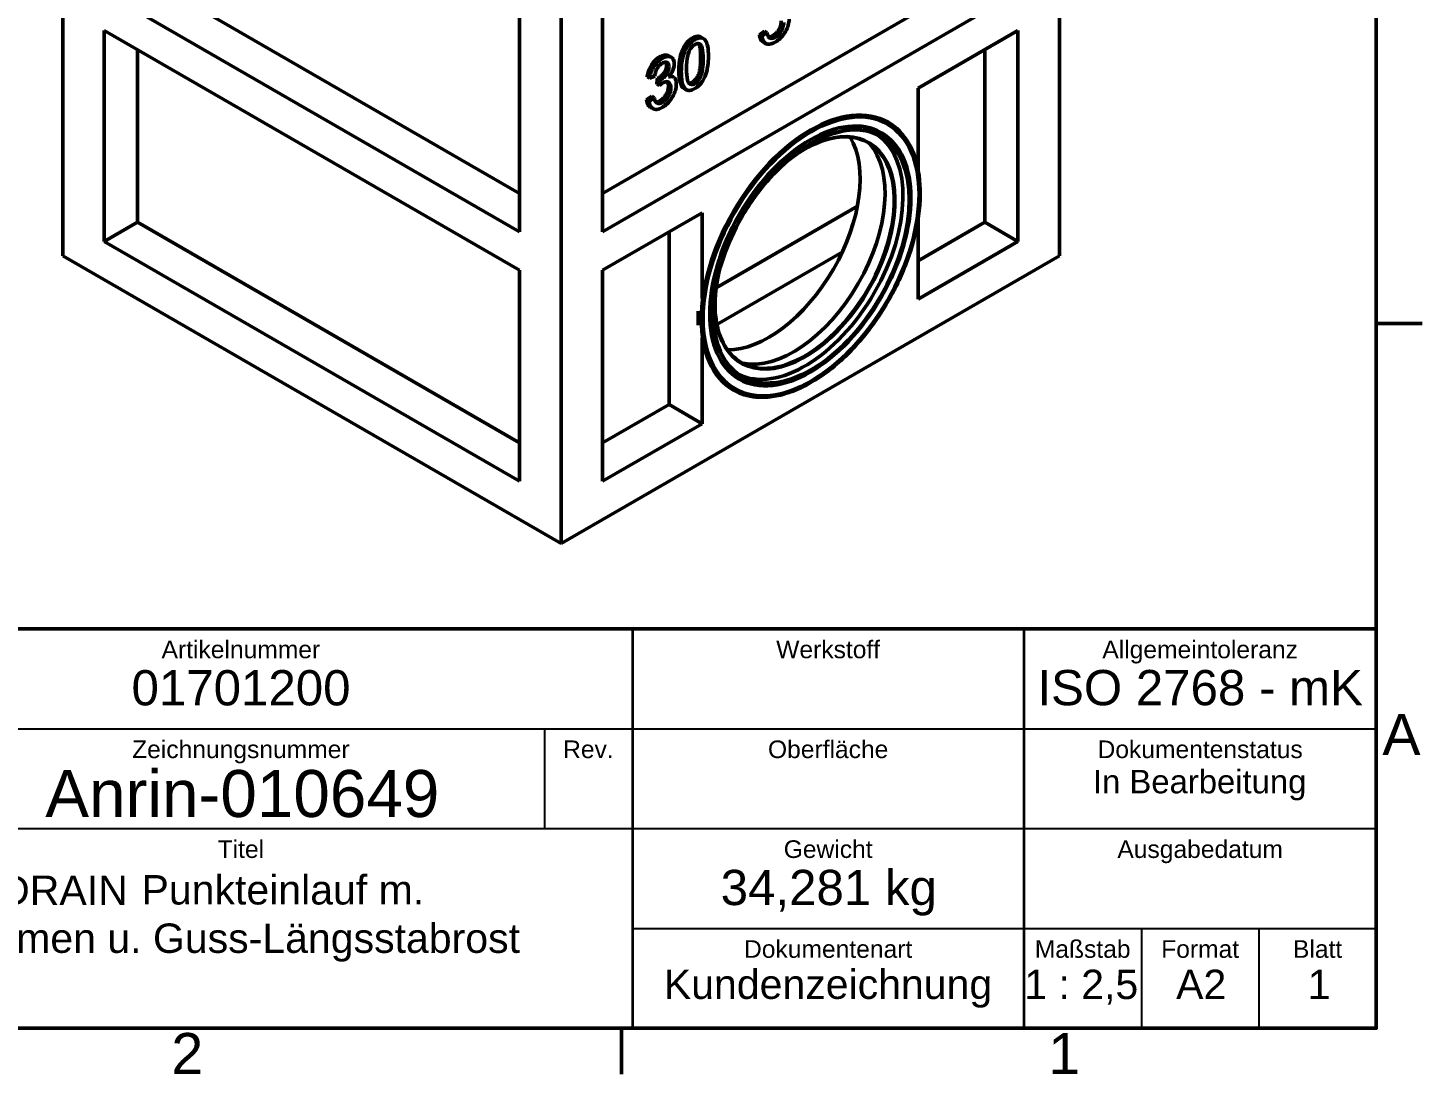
# Model space of a CAD drawing. Header units: millimetres. Extents: x 0 to 1485, y 0 to 1050.
# Drawn here: x 1173 to 1469.8, y 15.3 to 237.9 of the extents above; entities that cross this region are included whole.
import ezdxf
from ezdxf.enums import TextEntityAlignment as Align

# ---------------------------------------------------------------- set-up
doc = ezdxf.new("R2010")
doc.units = ezdxf.units.MM
doc.header["$LTSCALE"] = 2.5
doc.layers.get('0').update_dxf_attribs({"lineweight": 50})
for name, color, linetype, lineweight in [('Rahmen_0', 7, 'Continuous', 50), ('Rahmen_2', 7, 'Continuous', 50), ('Sichtbare Kanten(DIN)', 7, 'Continuous', 50), ('Sichtbare tangentiale Kanten(DIN)', 7, 'Continuous', 50), ('Symbole(DIN)', 7, 'Continuous', 50), ('Titel (ISO)', 7, 'Continuous', 50)]:
    doc.layers.add(name, color=color, linetype=linetype, lineweight=lineweight)
doc.styles.add('Aktuell-DIN', font='arial.ttf')
doc.styles.add('Aktuell-DINNach Layer', font='arial.ttf')
doc.styles.add('Textstil36', font='arial.ttf')
doc.styles.add('Textstil50', font='arial.ttf')
doc.styles.add('Textstil54', font='arial.ttf')
doc.styles.add('Textstil57', font='arial.ttf')
doc.styles.add('Textstil67', font='arial.ttf')

# ---------------------------------------------------------------- blocks, each defined once
blk = doc.blocks.new('Ränder Standardrahmen')
at = {"layer": 'Rahmen_0'}
for p, q in [((584, 70), (587.9, 70)), ((519.75, 10), (519.75, 6.1))]:
    blk.add_line(p, q, dxfattribs=at)
at = {"layer": 'Rahmen_0', "flags": 128}
blk.add_lwpolyline([(10, 10), (10, 410), (584, 410), (584, 10), (10, 10)], dxfattribs=at)
at = {"layer": 'Rahmen_2', "char_height": 3.5, "attachment_point": 7, "style": 'Aktuell-DINNach Layer'}
for s, insert in [('A', (584.51, 33.25)), ('2', (481.41, 6.1)), ('1', (556.07, 6.1))]:
    blk.add_mtext(s, dxfattribs=dict(at, insert=insert))
blk = doc.blocks.new('Schriftfelder Kundenzeichnung DE')
at = {"layer": 'Titel (ISO)', "lineweight": 50}
for p, q in [((283.01, 239.22), (103.01, 239.22)), ((283.01, 205.22), (283.01, 239.22)), ((103.01, 205.22), (283.01, 205.22))]:
    blk.add_line(p, q, dxfattribs=at)
at = {"layer": 'Titel (ISO)', "lineweight": 35}
for p, q in [((219.68, 239.22), (219.68, 205.22)), ((253.01, 239.22), (253.01, 205.22))]:
    blk.add_line(p, q, dxfattribs=at)
at = {"layer": 'Titel (ISO)', "lineweight": 25}
for p, q in [((103.01, 230.72), (283.01, 230.72)), ((212.18, 230.72), (212.18, 222.22)), ((153.01, 222.22), (283.01, 222.22)), ((219.68, 213.72), (283.01, 213.72)), ((263.01, 213.72), (263.01, 205.22)), ((273.01, 213.72), (273.01, 205.22))]:
    blk.add_line(p, q, dxfattribs=at)
at = {"layer": 'Symbole(DIN)', "color": 7, "style": 'Aktuell-DIN'}
for s, insert, char_height, attachment_point in [('\\fArial|b0|i0;Artikelnummer', (186.34, 238.22), 1.5, 2), ('\\fArial|b0|i0;Werkstoff', (236.34, 238.22), 1.5, 2), ('\\fArial|b0|i0;Allgemeintoleranz', (268.01, 238.22), 1.5, 2), ('\\fArial|b0|i0;Zeichnungsnummer', (186.34, 229.72), 1.5, 2), ('\\fArial|b0|i0;Oberfläche', (236.34, 229.72), 1.5, 2), ('\\fArial|b0|i0;Dokumentenstatus', (268.01, 229.72), 1.5, 2), ('\\fArial|b0|i0;Titel', (186.34, 221.22), 1.5, 2), ('\\fArial|b0|i0;Gewicht', (236.34, 221.22), 1.5, 2), ('\\fArial|b0|i0;Ausgabedatum', (268.01, 221.22), 1.5, 2), ('\\fArial|b0|i0; ', (176.72, 218.72), 3, 1), ('\\fArial|b0|i0;Dokumentenart', (236.34, 212.72), 1.5, 2), ('\\fArial|b0|i0;Maßstab', (258.01, 212.72), 1.5, 2), ('\\fArial|b0|i0;Format', (268.01, 212.72), 1.5, 2), ('\\fArial|b0|i0;Blatt', (278.01, 212.72), 1.5, 2)]:
    blk.add_mtext(s, dxfattribs=dict(at, insert=insert, char_height=char_height, attachment_point=attachment_point))
for s, insert, char_height, width, attachment_point in [('\\fArial|b0|i0;ISO 2768 - mK', (268.01, 235.72), 3, 27.7157, 2), ('\\fArial|b0|i0;ANRIN DRAIN', (154.01, 218.22), 2.5, 22.7077, 1), ('\\fArial|b0|i0;Punkteinlauf m. ', (177.88, 218.26), 2.5, 25.0381, 1), ('\\fArial|b0|i0;Gussrahmen u. Guss-Längsstabrost', (154.01, 214.14), 2.5, 56.0957, 1)]:
    blk.add_mtext(s, dxfattribs=dict(at, insert=insert, char_height=char_height, width=width, attachment_point=attachment_point))
at = {"layer": 'Symbole(DIN)', "color": 179, "insert": (215.93, 229.72), "char_height": 1.5, "attachment_point": 2, "style": 'Aktuell-DIN'}
blk.add_mtext('\\fArial|b0|i0;Rev.', dxfattribs=at)
at = {"layer": 'Symbole(DIN)', "color": 7}
for tag, p, height, style in [('AUTOR_001', (106.52, 233.18), 2.5, 'Textstil36'), ('Artikelnummer_001', (177.03, 232.71), 3, 'Textstil57'), ('BAUTEILNUMMER_001', (169.69, 223.2), 4, 'Textstil54'), ('VaultStatus_001', (258.88, 225.22), 2, 'Textstil50'), ('MASSE\\P3;_001', (227.19, 215.71), 3, 'Textstil57'), ('Dokumentenart_001', (222.35, 207.72), 2.5, 'Textstil36'), ('Anfänglicher_Ansichtsmaßstab_001', (253.03, 207.71), 2.5, 'Textstil36'), ('Blattgröße_001', (265.97, 207.71), 2.5, 'Textstil36'), ('Blattnummer_001', (277.17, 207.71), 2.5, 'Textstil36')]:
    blk.add_attdef(tag, p, '', height=height, dxfattribs=dict(at, style=style))
for tag, height, style, p in [('MATERIAL', 1.8, 'Textstil67', (236.34, 235.72)), ('REVISIONSNUMMER', 4, 'Textstil54', (215.93, 227.22)), ('Oberfläche', 2.5, 'Textstil36', (236.34, 227.22)), ('GENEHM.DAT._KONSTR.', 3, 'Textstil57', (268.01, 218.72))]:
    blk.add_attdef(tag, text='', height=height, dxfattribs=dict(at, style=style)).set_placement(p, align=Align.TOP_CENTER)

msp = doc.modelspace()

# ---------------------------------------------------------------- linework, layer by layer
at = {"layer": 'Sichtbare Kanten(DIN)'}
for p, q in [((1180.426, 333.484), (1180.426, 189.372)), ((1392.558, 333.484), (1392.558, 189.372)), ((1286.492, 272.486), (1286.492, 128.135)), ((1277.653, 253.263), (1277.653, 194.476)), ((1295.331, 194.476), (1295.331, 253.263)), ((1277.653, 202.641), (1196.336, 249.589)), ((1376.648, 249.589), (1295.331, 202.641)), ((1277.653, 194.476), (1189.265, 245.507)), ((1383.719, 245.507), (1295.331, 194.476)), ((1189.265, 192.434), (1189.265, 237.342)), ((1189.265, 237.342), (1277.653, 186.311)), ((1316.227, 235.95), (1316.757, 235.644)), ((1328.706, 236.417), (1329.79, 237.206)), ((1328.706, 236.417), (1329.236, 236.111)), ((1330.321, 236.9), (1329.236, 236.111)), ((1329.478, 234.899), (1330.009, 234.593)), ((1329.79, 237.206), (1330.321, 236.9)), ((1362.506, 225.094), (1383.719, 237.342)), ((1383.719, 237.342), (1383.719, 192.434)), ((1196.336, 196.517), (1196.336, 233.259)), ((1309.404, 231.945), (1309.934, 231.638)), ((1376.648, 233.259), (1376.648, 196.517)), ((1304.796, 227.506), (1305.327, 227.2)), ((1305.327, 227.2), (1306.411, 227.6)), ((1306.831, 225.919), (1306.945, 227.082)), ((1306.831, 225.919), (1307.361, 225.613)), ((1306.945, 227.082), (1307.476, 226.776)), ((1307.476, 226.776), (1307.361, 225.613)), ((1309.872, 227.728), (1310.402, 227.422)), ((1304.689, 222.551), (1305.773, 223.34)), ((1306.304, 223.034), (1305.219, 222.244)), ((1305.773, 223.34), (1306.304, 223.034)), ((1312.612, 225.052), (1313.142, 224.746)), ((1362.506, 207.532), (1362.506, 225.094)), ((1304.689, 222.551), (1305.219, 222.244)), ((1305.461, 221.033), (1305.992, 220.727)), ((1356.081, 217.803), (1355.975, 217.865)), ((1196.336, 196.517), (1189.265, 192.434)), ((1277.653, 149.568), (1196.336, 196.517)), ((1295.331, 186.311), (1316.544, 198.558)), ((1316.544, 198.558), (1316.544, 180.281)), ((1362.506, 180.187), (1362.506, 197.39)), ((1376.648, 196.517), (1362.506, 188.352)), ((1376.648, 196.517), (1383.719, 192.434)), ((1309.473, 194.476), (1309.473, 157.733)), ((1277.653, 141.403), (1189.265, 192.434)), ((1383.719, 192.434), (1362.506, 180.187)), ((1286.492, 128.135), (1180.426, 189.372)), ((1392.558, 189.372), (1286.492, 128.135)), ((1277.653, 186.311), (1277.653, 141.403)), ((1295.331, 141.403), (1295.331, 186.311)), ((1315.66, 176.104), (1315.66, 176.084)), ((1316.544, 171.928), (1316.544, 153.651)), ((1323.181, 160.819), (1323.075, 160.88)), ((1309.473, 157.733), (1295.331, 149.568)), ((1309.473, 157.733), (1316.544, 153.651)), ((1316.544, 153.651), (1295.331, 141.403))]:
    msp.add_line(p, q, dxfattribs=at)
for centre, major_axis in [((1339.702, 189.27), (-16.25, -28.146)), ((1339.525, 189.372), (-15.138, -26.219))]:
    msp.add_ellipse(centre, major_axis=major_axis, ratio=0.5773503, dxfattribs=at)
for centre, major_axis, start_param, end_param in [((1330.686, 194.476), (-13.75, -23.816), 0.3157502, 2.8258424), ((1338.394, 190.026), (14.75, 25.548), 3.1872283, 6.2375496), ((1335.99, 191.414), (-13.75, -23.816), 0.1922075, 2.9493851), ((1339.101, 189.617), (16.575, 28.709), 2.3012641, 2.4111249), ((1339.278, 189.515), (16.45, 28.492), 2.3010557, 2.4113333)]:
    msp.add_ellipse(centre, major_axis=major_axis, ratio=0.5773503, start_param=start_param, end_param=end_param, dxfattribs=at)
for points in [[(1331.522, 236.199), (1332.29, 236.642), (1333.341, 238.478), (1333.341, 239.381)], [(1311.547, 228.836), (1311.547, 230.649), (1312.193, 233.231), (1313.46, 235.153), (1314.43, 235.713)], [(1316.188, 231.516), (1316.188, 233.989), (1315.699, 234.551)], [(1329.478, 234.899), (1328.806, 235.287), (1328.706, 236.417)], [(1330.679, 235.966), (1331.047, 235.925), (1331.522, 236.199)], [(1304.796, 227.506), (1304.998, 228.883), (1306.406, 231.08), (1307.457, 231.687)], [(1314.43, 226.323), (1315.171, 226.751), (1316.188, 229.003), (1316.188, 231.516)], [(1307.121, 227.168), (1307.814, 227.568), (1308.926, 229.05), (1308.926, 229.914)], [(1308.926, 229.914), (1308.926, 230.349), (1308.766, 230.597)], [(1312.423, 225.188), (1311.547, 225.966), (1311.547, 228.836)], [(1306.945, 227.082), (1307.06, 227.133), (1307.121, 227.168)], [(1309.324, 225.514), (1309.324, 226.131), (1309.074, 226.449)], [(1309.658, 227.817), (1309.772, 227.786), (1309.872, 227.728)], [(1313.686, 226.14), (1314.023, 226.088), (1314.43, 226.323)], [(1307.505, 222.333), (1308.273, 222.776), (1309.324, 224.612), (1309.324, 225.514)], [(1312.612, 225.052), (1312.513, 225.109), (1312.423, 225.188)], [(1305.461, 221.033), (1304.789, 221.421), (1304.689, 222.551)], [(1306.662, 222.1), (1307.03, 222.059), (1307.505, 222.333)]]:
    msp.add_open_spline(points, degree=2, dxfattribs=at)
for points, degree, knots in [([(1332.045, 234.854), (1332.276, 234.988), (1332.506, 235.143), (1332.945, 235.495), (1333.152, 235.686), (1333.744, 236.326), (1334.048, 236.779), (1334.51, 237.602), (1334.696, 238.024), (1334.962, 238.915), (1335.023, 239.351), (1335.023, 239.763)], 3, [-1.1643179, -1.1643179, -1.1643179, -1.1643179, -1.0123083, -1.0123083, -0.8695377, -0.8695377, -0.5866862, -0.5866862, -0.3031069, -0.3031069, 0, 0, 0, 0]), ([(1333.871, 239.075), (1333.871, 238.92), (1333.859, 238.76), (1333.809, 238.436), (1333.773, 238.275), (1333.616, 237.763), (1333.463, 237.453), (1333.152, 236.926), (1332.97, 236.677), (1332.537, 236.22), (1332.297, 236.035), (1332.052, 235.893)], 3, [-0.74675272, -0.74675272, -0.74675272, -0.74675272, -0.65895929, -0.65895929, -0.57542101, -0.57542101, -0.39793573, -0.39793573, -0.2082803, -0.2082803, 0, 0, 0, 0]), ([(1314.96, 235.407), (1314.747, 235.283), (1314.532, 235.138), (1314.131, 234.808), (1313.945, 234.629), (1313.617, 234.254), (1313.337, 233.909), (1312.765, 232.828), (1312.564, 232.265), (1312.279, 231.168), (1312.077, 230.185), (1312.077, 228.53)], 3, [-6.7236574, -6.7236574, -6.7236574, -6.7236574, -5.1443078, -5.1443078, -3.6918684, -3.6918684, -2.4488644, -2.4488644, -1.2158725, -1.2158725, 0, 0, 0, 0]), ([(1314.43, 235.713), (1315.137, 236.121), (1315.983, 236.091), (1316.227, 235.95)], 2, [0, 0, 0, 1, 1.5681818, 1.5681818, 1.5681818]), ([(1314.947, 234.364), (1315.071, 234.436), (1315.193, 234.49), (1315.43, 234.555), (1315.542, 234.566), (1315.846, 234.539), (1316.013, 234.451), (1316.26, 234.223), (1316.396, 234.06), (1316.673, 233.003), (1316.719, 232.09), (1316.719, 231.21)], 3, [-2.2962354, -2.2962354, -2.2962354, -2.2962354, -1.9827084, -1.9827084, -1.6747793, -1.6747793, -1.0932984, -1.0932984, -0.6465309, -0.6465309, 0, 0, 0, 0]), ([(1317.837, 231.856), (1317.837, 232.532), (1317.807, 233.305), (1317.597, 234.409), (1317.44, 234.803), (1317.081, 235.428), (1316.875, 235.579), (1316.524, 235.772), (1316.275, 235.817), (1315.67, 235.753), (1315.318, 235.613), (1314.96, 235.407)], 3, [-0.99242927, -0.99242927, -0.99242927, -0.99242927, -0.84276815, -0.84276815, -0.71776717, -0.71776717, -0.55450204, -0.55450204, -0.30302839, -0.30302839, 0, 0, 0, 0]), ([(1329.236, 236.111), (1329.268, 235.749), (1329.346, 235.425), (1329.616, 234.901), (1329.798, 234.711), (1330.278, 234.442), (1330.558, 234.392), (1331.243, 234.463), (1331.641, 234.621), (1332.045, 234.854)], 3, [-1.1475148, -1.1475148, -1.1475148, -1.1475148, -0.8826316, -0.8826316, -0.627832, -0.627832, -0.3426542, -0.3426542, 0, 0, 0, 0]), ([(1332.052, 235.893), (1331.873, 235.79), (1331.697, 235.715), (1331.363, 235.644), (1331.214, 235.647), (1330.892, 235.74), (1330.762, 235.85), (1330.491, 236.227), (1330.387, 236.563), (1330.321, 236.9)], 3, [-0.712826, -0.712826, -0.712826, -0.712826, -0.5802064, -0.5802064, -0.45312231, -0.45312231, -0.28177849, -0.28177849, 0, 0, 0, 0]), ([(1307.457, 231.687), (1308.178, 232.103), (1309.145, 232.094), (1309.404, 231.945)], 2, [0, 0, 0, 1, 1.5855263, 1.5855263, 1.5855263]), ([(1310.575, 230.23), (1310.575, 230.398), (1310.56, 230.557), (1310.501, 230.853), (1310.457, 230.988), (1310.313, 231.289), (1310.174, 231.499), (1309.698, 231.777), (1309.413, 231.81), (1308.762, 231.748), (1308.381, 231.608), (1307.988, 231.381)], 3, [-1.2055353, -1.2055353, -1.2055353, -1.2055353, -1.0312316, -1.0312316, -0.8566281, -0.8566281, -0.5982468, -0.5982468, -0.3338593, -0.3338593, 0, 0, 0, 0]), ([(1313.195, 229.176), (1313.195, 230.2), (1313.265, 231.206), (1313.531, 232.339), (1313.624, 232.652), (1313.755, 232.945)], 3, [-0.75531645, -0.75531645, -0.75531645, -0.75531645, -0.1943988, -0.1943988, 0, 0, 0, 0]), ([(1313.755, 232.945), (1313.838, 233.129), (1313.933, 233.31), (1314.148, 233.641), (1314.262, 233.788), (1314.566, 234.108), (1314.754, 234.253), (1314.947, 234.364)], 3, [-0.40108386, -0.40108386, -0.40108386, -0.40108386, -0.27845851, -0.27845851, -0.1636678, -0.1636678, 0, 0, 0, 0]), ([(1314.96, 224.99), (1315.173, 225.113), (1315.385, 225.257), (1315.784, 225.586), (1315.97, 225.765), (1316.295, 226.137), (1316.58, 226.487), (1317.153, 227.574), (1317.354, 228.135), (1317.64, 229.245), (1317.837, 230.229), (1317.837, 231.856)], 3, [-6.5251583, -6.5251583, -6.5251583, -6.5251583, -4.9922727, -4.9922727, -3.5764404, -3.5764404, -2.3721518, -2.3721518, -1.195554, -1.195554, 0, 0, 0, 0]), ([(1307.988, 231.381), (1307.701, 231.215), (1307.415, 231.012), (1306.882, 230.526), (1306.643, 230.258), (1306.243, 229.706), (1305.984, 229.311), (1305.534, 228.237), (1305.401, 227.708), (1305.327, 227.2)], 3, [-1.6290654, -1.6290654, -1.6290654, -1.6290654, -1.1537574, -1.1537574, -0.7097736, -0.7097736, -0.3477501, -0.3477501, 0, 0, 0, 0]), ([(1306.411, 227.6), (1306.449, 227.908), (1306.513, 228.235), (1306.698, 228.798), (1306.8, 229.035), (1307.024, 229.42), (1307.172, 229.647), (1307.585, 230.083), (1307.795, 230.243), (1308.008, 230.366)], 3, [-1.050187, -1.050187, -1.050187, -1.050187, -0.6650681, -0.6650681, -0.3794634, -0.3794634, -0.1808535, -0.1808535, 0, 0, 0, 0]), ([(1309.456, 229.607), (1309.456, 229.481), (1309.447, 229.348), (1309.407, 229.087), (1309.377, 228.959), (1309.273, 228.633), (1309.185, 228.441), (1308.892, 227.96), (1308.669, 227.709), (1308.255, 227.272), (1307.958, 227.038), (1307.651, 226.861)], 3, [-0.5575569, -0.5575569, -0.5575569, -0.5575569, -0.50397149, -0.50397149, -0.45492032, -0.45492032, -0.38016629, -0.38016629, -0.26029044, -0.26029044, 0, 0, 0, 0]), ([(1308.008, 230.366), (1308.12, 230.431), (1308.233, 230.485), (1308.446, 230.562), (1308.547, 230.586), (1308.804, 230.609), (1308.95, 230.58), (1309.198, 230.431), (1309.29, 230.327), (1309.426, 230.024), (1309.456, 229.827), (1309.456, 229.607)], 3, [-0.6599653, -0.6599653, -0.6599653, -0.6599653, -0.55755959, -0.55755959, -0.46223258, -0.46223258, -0.30283951, -0.30283951, -0.16110228, -0.16110228, 0, 0, 0, 0]), ([(1309.355, 227.456), (1309.6, 227.727), (1309.829, 228.026), (1310.234, 228.721), (1310.356, 229.044), (1310.529, 229.624), (1310.575, 229.935), (1310.575, 230.23)], 3, [-0.52964755, -0.52964755, -0.52964755, -0.52964755, -0.38169172, -0.38169172, -0.21666995, -0.21666995, 0, 0, 0, 0]), ([(1312.077, 228.53), (1312.077, 227.463), (1312.167, 226.442), (1312.559, 225.377), (1312.725, 225.084), (1312.953, 224.882)], 3, [-1.0066552, -1.0066552, -1.0066552, -1.0066552, -0.3123272, -0.3123272, 0, 0, 0, 0]), ([(1314.96, 226.017), (1314.838, 225.947), (1314.718, 225.894), (1314.483, 225.829), (1314.373, 225.818), (1314.069, 225.845), (1313.903, 225.934), (1313.654, 226.163), (1313.518, 226.326), (1313.241, 227.382), (1313.195, 228.296), (1313.195, 229.176)], 3, [-2.2819507, -2.2819507, -2.2819507, -2.2819507, -1.9744447, -1.9744447, -1.6717721, -1.6717721, -1.0932232, -1.0932232, -0.6465309, -0.6465309, 0, 0, 0, 0]), ([(1316.719, 231.21), (1316.719, 230.589), (1316.695, 229.882), (1316.563, 228.798), (1316.485, 228.362), (1316.239, 227.583), (1316.052, 227.236), (1315.803, 226.821), (1315.655, 226.618), (1315.319, 226.262), (1315.143, 226.123), (1314.96, 226.017)], 3, [-0.80056853, -0.80056853, -0.80056853, -0.80056853, -0.58336194, -0.58336194, -0.44547802, -0.44547802, -0.30828923, -0.30828923, -0.15495937, -0.15495937, 0, 0, 0, 0]), ([(1307.361, 225.613), (1307.498, 225.733), (1307.641, 225.854), (1307.892, 226.045), (1308.01, 226.127), (1308.122, 226.192)], 3, [-0.21576867, -0.21576867, -0.21576867, -0.21576867, -0.09567781, -0.09567781, 0, 0, 0, 0]), ([(1307.651, 226.861), (1307.627, 226.848), (1307.6, 226.834), (1307.544, 226.806), (1307.509, 226.79), (1307.476, 226.776)], 3, [-0.04804975, -0.04804975, -0.04804975, -0.04804975, -0.028037566, -0.028037566, 0, 0, 0, 0]), ([(1308.028, 220.988), (1308.259, 221.121), (1308.489, 221.277), (1308.928, 221.629), (1309.135, 221.82), (1309.727, 222.46), (1310.031, 222.912), (1310.493, 223.735), (1310.679, 224.158), (1310.945, 225.048), (1311.006, 225.484), (1311.006, 225.897)], 3, [-1.1643179, -1.1643179, -1.1643179, -1.1643179, -1.0123083, -1.0123083, -0.8695377, -0.8695377, -0.5866862, -0.5866862, -0.3031069, -0.3031069, 0, 0, 0, 0]), ([(1308.122, 226.192), (1308.373, 226.337), (1308.62, 226.433), (1309.046, 226.472), (1309.222, 226.436), (1309.529, 226.252), (1309.644, 226.121), (1309.816, 225.739), (1309.854, 225.487), (1309.854, 225.208)], 3, [-0.8046843, -0.8046843, -0.8046843, -0.8046843, -0.5760557, -0.5760557, -0.38278898, -0.38278898, -0.20472201, -0.20472201, 0, 0, 0, 0]), ([(1311.006, 225.897), (1311.006, 226.169), (1310.981, 226.428), (1310.867, 226.867), (1310.784, 227.047), (1310.556, 227.331), (1310.394, 227.462), (1309.917, 227.577), (1309.643, 227.546), (1309.355, 227.456)], 3, [-1.02328, -1.02328, -1.02328, -1.02328, -0.7479656, -0.7479656, -0.4960514, -0.4960514, -0.2507017, -0.2507017, 0, 0, 0, 0]), ([(1308.035, 222.027), (1307.856, 221.923), (1307.68, 221.848), (1307.346, 221.778), (1307.196, 221.781), (1306.875, 221.873), (1306.745, 221.984), (1306.474, 222.361), (1306.37, 222.697), (1306.304, 223.034)], 3, [-0.712826, -0.712826, -0.712826, -0.712826, -0.5802064, -0.5802064, -0.45312231, -0.45312231, -0.28177849, -0.28177849, 0, 0, 0, 0]), ([(1309.854, 225.208), (1309.854, 225.054), (1309.842, 224.894), (1309.792, 224.569), (1309.756, 224.408), (1309.599, 223.896), (1309.446, 223.587), (1309.135, 223.06), (1308.953, 222.811), (1308.52, 222.354), (1308.28, 222.168), (1308.035, 222.027)], 3, [-0.74675272, -0.74675272, -0.74675272, -0.74675272, -0.65895929, -0.65895929, -0.57542101, -0.57542101, -0.39793573, -0.39793573, -0.2082803, -0.2082803, 0, 0, 0, 0]), ([(1312.953, 224.882), (1313.079, 224.772), (1313.221, 224.691), (1313.538, 224.595), (1313.707, 224.581), (1314.228, 224.633), (1314.593, 224.778), (1314.96, 224.99)], 3, [-0.6499188, -0.6499188, -0.6499188, -0.6499188, -0.47894082, -0.47894082, -0.31215135, -0.31215135, 0, 0, 0, 0]), ([(1305.219, 222.244), (1305.251, 221.883), (1305.329, 221.559), (1305.599, 221.035), (1305.78, 220.845), (1306.261, 220.576), (1306.541, 220.526), (1307.226, 220.597), (1307.624, 220.755), (1308.028, 220.988)], 3, [-1.1475148, -1.1475148, -1.1475148, -1.1475148, -0.8826316, -0.8826316, -0.627832, -0.627832, -0.3426542, -0.3426542, 0, 0, 0, 0]), ([(1356.081, 217.803), (1357.836, 216.79), (1359.308, 215.29), (1361.544, 211.464), (1362.305, 209.136), (1363.037, 203.886), (1363.005, 200.962), (1362.152, 194.818), (1361.331, 191.6), (1358.981, 185.193), (1357.453, 182.007), (1353.847, 175.988), (1351.769, 173.157), (1347.272, 168.135), (1344.853, 165.945), (1339.918, 162.429), (1337.402, 161.103), (1332.529, 159.453), (1330.171, 159.129), (1326.25, 159.484), (1324.621, 159.988), (1323.181, 160.819)], 3, [3.6365826, 3.6365826, 3.6365826, 3.6365826, 3.954652, 3.954652, 4.2741106, 4.2741106, 4.594555, 4.594555, 4.9150487, 4.9150487, 5.2354553, 5.2354553, 5.5558308, 5.5558308, 5.8762501, 5.8762501, 6.196757, 6.196757, 6.51713, 6.51713, 6.7781753, 6.7781753, 6.7781753, 6.7781753]), ([(1324.987, 163.702), (1323.414, 164.611), (1322.096, 165.962), (1320.107, 169.41), (1319.435, 171.504), (1318.803, 176.22), (1318.841, 178.84), (1319.623, 184.344), (1320.367, 187.228), (1322.485, 192.968), (1323.86, 195.824), (1327.101, 201.217), (1328.967, 203.753), (1333.002, 208.249), (1335.169, 210.207), (1339.583, 213.349), (1341.83, 214.532), (1346.174, 216.004), (1348.271, 216.293), (1351.758, 215.984), (1353.207, 215.537), (1354.487, 214.798)], 3, [0.49499, 0.49499, 0.49499, 0.49499, 0.817178, 0.817178, 1.1377485, 1.1377485, 1.4572438, 1.4572438, 1.776696, 1.776696, 2.0962452, 2.0962452, 2.4158283, 2.4158283, 2.7353621, 2.7353621, 3.0547978, 3.0547978, 3.3743759, 3.3743759, 3.6365826, 3.6365826, 3.6365826, 3.6365826]), ([(1333.191, 208.288), (1334.624, 209.581), (1336.104, 210.708), (1339.621, 212.905), (1341.663, 213.803), (1345.564, 214.768), (1347.421, 214.834), (1350.773, 214.132), (1352.265, 213.36), (1354.73, 211.047), (1355.702, 209.506), (1356.586, 207.028), (1356.774, 206.366), (1356.926, 205.672)], 3, [8.8596014, 8.8596014, 8.8596014, 8.8596014, 9.0933585, 9.0933585, 9.4127294, 9.4127294, 9.7324504, 9.7324504, 10.0540482, 10.0540482, 10.3759989, 10.3759989, 10.485089, 10.485089, 10.485089, 10.485089]), ([(1334.109, 166.153), (1332.128, 165.521), (1330.223, 165.3), (1326.745, 165.698), (1325.174, 166.319), (1322.524, 168.349), (1321.447, 169.761), (1319.907, 173.226), (1319.441, 175.274), (1319.167, 179.801), (1319.356, 182.278), (1319.899, 185.03), (1319.937, 185.215), (1319.977, 185.401)], 3, [6.2128542, 6.2128542, 6.2128542, 6.2128542, 6.5324256, 6.5324256, 6.8535933, 6.8535933, 7.1758379, 7.1758379, 7.4960098, 7.4960098, 7.8153997, 7.8153997, 7.8383418, 7.8383418, 7.8383418, 7.8383418])]:
    msp.add_open_spline(points, degree=degree, knots=knots, dxfattribs=at)
at = {"layer": 'Sichtbare tangentiale Kanten(DIN)'}
for p, q in [((1314.43, 235.713), (1314.96, 235.407)), ((1331.522, 236.199), (1332.052, 235.893)), ((1307.457, 231.687), (1307.988, 231.381)), ((1316.188, 231.516), (1316.719, 231.21)), ((1308.926, 229.914), (1309.456, 229.607)), ((1311.547, 228.836), (1312.077, 228.53)), ((1307.121, 227.168), (1307.651, 226.861)), ((1314.43, 226.323), (1314.96, 226.017)), ((1309.324, 225.514), (1309.854, 225.208)), ((1312.423, 225.188), (1312.953, 224.882)), ((1307.505, 222.333), (1308.035, 222.027)), ((1349.559, 199.963), (1319.498, 182.608)), ((1346.319, 190.147), (1319.659, 174.755))]:
    msp.add_line(p, q, dxfattribs=at)
for centre, major_axis in [((1339.702, 189.27), (-16.4, -28.406)), ((1339.797, 189.215), (-14.826, -25.68))]:
    msp.add_ellipse(centre, major_axis=major_axis, ratio=0.5773503, dxfattribs=at)
for centre, major_axis, start_param, end_param in [((1339.631, 189.311), (-16.45, -28.492), 3.1415927, 6.2831853), ((1338.394, 190.026), (13.55, 23.469), 2.1084401, 7.3163379), ((1339.737, 189.25), (14.75, 25.548), 3.1415927, 6.2831853), ((1338.28, 190.091), (-13.51, -23.4), 0.5653211, 2.5762716)]:
    msp.add_ellipse(centre, major_axis=major_axis, ratio=0.5773503, start_param=start_param, end_param=end_param, dxfattribs=at)

# ---------------------------------------------------------------- block references
at = {"xscale": 2.5, "yscale": 2.5, "zscale": 2.5}
msp.add_blockref('Ränder Standardrahmen', (0, 0), dxfattribs=at)
ref = msp.add_blockref('Schriftfelder Kundenzeichnung DE', (752.478, -488.051), dxfattribs=dict(xscale=2.5, yscale=2.5, zscale=2.5))
ref.add_attrib('Anfänglicher_Ansichtsmaßstab_001', '1 : 2,5', (1385.064, 31.224), dxfattribs={"layer": 'Symbole(DIN)', "color": 7, "height": 6.25, "style": 'Textstil36'})
ref.add_attrib('Blattgröße_001', 'A2', (1417.39, 31.224), dxfattribs={"layer": 'Symbole(DIN)', "color": 7, "height": 6.25, "style": 'Textstil36'})
ref.add_attrib('Blattnummer_001', '1', (1445.398, 31.224), dxfattribs={"layer": 'Symbole(DIN)', "color": 7, "height": 6.25, "style": 'Textstil36'})
ref.add_attrib('VaultStatus_001', 'In Bearbeitung', (1399.69, 75), dxfattribs={"layer": 'Symbole(DIN)', "color": 7, "height": 5, "style": 'Textstil50'})
ref.add_attrib('MASSE\\P3;_001', '34,281 kg', (1320.452, 51.219), dxfattribs={"layer": 'Symbole(DIN)', "color": 7, "height": 7.5, "style": 'Textstil57'})
ref.add_attrib('Artikelnummer_001', '01701200', (1195.058, 93.719), dxfattribs={"layer": 'Symbole(DIN)', "color": 7, "height": 7.5, "style": 'Textstil57'})
ref.add_attrib('BAUTEILNUMMER_001', 'Anrin-010649', (1176.7, 69.959), dxfattribs={"layer": 'Symbole(DIN)', "color": 7, "height": 10, "style": 'Textstil54'})
ref.add_attrib('Dokumentenart_001', 'Kundenzeichnung', (1308.351, 31.25), dxfattribs={"layer": 'Symbole(DIN)', "color": 7, "height": 6.25, "style": 'Textstil36'})

doc.saveas('drawing.dxf')
